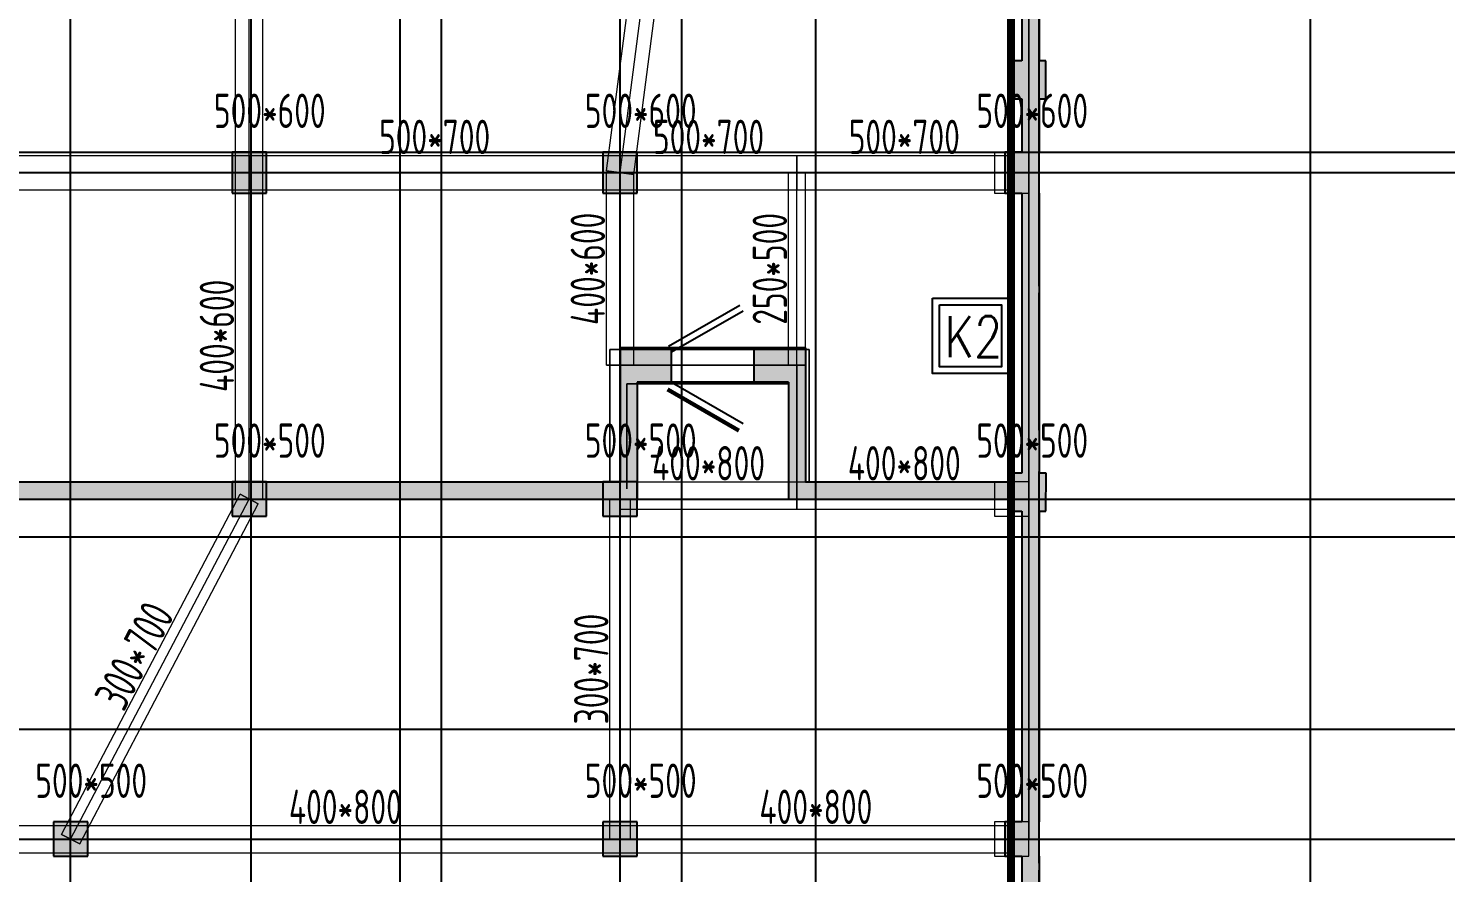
# Model space of a CAD drawing. Extents: x 369444 to 684549, y -549309 to 575337.
# Drawn here: x 585009 to 605643, y 417669 to 429957 of the extents above; entities that cross this region are included whole.
import ezdxf

# ---------------------------------------------------------------- set-up
doc = ezdxf.new("R2010")
doc.units = 0
doc.header["$LTSCALE"] = 1000
doc.header["$MEASUREMENT"] = 0
doc.linetypes.add('DASH', pattern=[0.35, 0.25, -0.1])
for name, color, linetype, lineweight, true_color in [('-1-0-1', 7, 'Continuous', 0, 0xc0c0c0), ('-1-1-2', 7, 'Continuous', 0, 0xc0c0c0), ('-2-0-1', 1, 'Continuous', 0, 0xff0000), ('-2-1-2', 9, 'Continuous', 0, 0x808080), ('1-6-1', 7, 'Continuous', 0, 0x55ff55), ('1-6-2', 7, 'Continuous', 0, 0x55ff55), ('11-6-1', 2, 'Continuous', 0, 0xffff00), ('11-6-2', 2, 'Continuous', 0, 0xffff00), ('11-6-5', 2, 'Continuous', 0, 0xffff00), ('12-6-1', 4, 'Continuous', 0, 0x00ffff), ('12-6-2', 4, 'Continuous', 0, 0x00ffff), ('12-6-5', 4, 'Continuous', 0, 0x00ffff)]:
    doc.layers.add(name, color=color, linetype=linetype, lineweight=lineweight, true_color=true_color)
for name, color, linetype in [('A-WALL-HATCH', 8, 'Continuous'), ('COLUMN', 9, 'Continuous'), ('DOTE', 1, 'Continuous'), ('HS-A-轮廓线-地下室', 3, 'DASH'), ('PUB_HATCH', 8, 'Continuous'), ('WALL', 9, 'Continuous'), ('WINDOW', 4, 'Continuous'), ('二期轮廓线', 8, 'DASH'), ('车库集水坑', 60, 'Continuous'), ('防火分区线', 7, 'Continuous')]:
    doc.layers.add(name, color=color, linetype=linetype)
doc.styles.add('_HZTXT', font='txt.shx', dxfattribs={"width": 0.8, "bigfont": 'HZTXT.shx'})
doc.styles.add('yjkcad', font='yjkeng.shx', dxfattribs={"width": 0.7, "height": 250, "bigfont": 'yjkchn.shx'})

# ---------------------------------------------------------------- blocks, each defined once
blk = doc.blocks.new('$DorLib2D$00000179')
at = {"color": 0}
for p, q in [((-0.54, 0.169), (0.326, 0.669)), ((-0.5, 0.1), (0.366, 0.6))]:
    blk.add_line(p, q, dxfattribs=at)
blk = doc.blocks.new('$DorLib2D$00000191')
at = {"layer": 'WINDOW', "color": 0}
blk.add_line((-0.5, 0.15), (0.366, 0.65), dxfattribs=at)
at = {"layer": 'WINDOW', "color": 0, "const_width": 0.05}
blk.add_lwpolyline([(-0.55, 0.237), (0.316, 0.737)], dxfattribs=at)

msp = doc.modelspace()

# ---------------------------------------------------------------- hatches: boundary and pattern name
at = {"layer": 'A-WALL-HATCH'}
for points in [[(599274.5, 428932), (599824.5, 428932), (599824.5, 429482), (599274.5, 429482)], [(587974.7, 427556.6), (588474.7, 427556.6), (588474.7, 428156.6), (587974.7, 428156.6)], [(593374.7, 427556.6), (593874.7, 427556.6), (593874.7, 428156.6), (593374.7, 428156.6)], [(599224.6, 427556.6), (599724.6, 427556.6), (599724.6, 428156.6), (599224.6, 428156.6)], [(599274.5, 422932), (599824.5, 422932), (599824.7, 423482), (599274.5, 423482)], [(587974.7, 422856.8), (588474.7, 422856.8), (588474.7, 423356.8), (587974.7, 423356.8)], [(593374.7, 422856.8), (593874.7, 422856.8), (593874.7, 423356.8), (593374.7, 423356.8)], [(585374.7, 417906.8), (585874.7, 417906.8), (585874.7, 418406.8), (585374.7, 418406.8)], [(593374.7, 417906.8), (593874.7, 417906.8), (593874.7, 418406.8), (593374.7, 418406.8)], [(599224.7, 417906.8), (599724.7, 417906.8), (599724.7, 418406.8), (599224.7, 418406.8)]]:
    msp.add_hatch(color=256, dxfattribs=at).paths.add_polyline_path(points)
at = {"layer": 'PUB_HATCH', "linetype": 'ByBlock'}
for points in [[(599474.4, 429482), (599724.4, 429482), (599724.4, 432757), (599474.4, 432757)], [(599474.4, 428156.6), (599724.4, 428156.6), (599724.4, 428932), (599474.4, 428932)], [(599474.4, 423482), (599724.4, 423482), (599724.4, 427556.6), (599474.4, 427556.6)], [(599474.4, 418406.8), (599724.4, 418406.8), (599724.4, 422932), (599474.4, 422932)], [(599474.4, 417482), (599724.4, 417482), (599724.4, 417906.8), (599474.4, 417906.8)]]:
    msp.add_hatch(color=256, dxfattribs=at).paths.add_polyline_path(points)
at = {"layer": 'PUB_HATCH'}
for points in [[(593874.6, 424807), (593624.6, 425307), (593624.6, 423357), (593874.6, 423107)], [(594374.6, 425307), (593624.6, 425307), (593874.6, 424807), (594374.6, 424807)], [(596074.6, 424807), (596324.6, 425307), (595574.6, 425307), (595574.6, 424807)], [(596324.6, 425307), (596074.6, 424807), (596074.6, 423107), (596324.6, 423357)], [(569374.7, 423357), (569624.7, 423107), (593874.6, 423107), (593624.6, 423357)], [(596324.6, 423357), (596074.6, 423107), (599274.6, 423107), (599274.6, 423357)]]:
    msp.add_hatch(color=256, dxfattribs=at).paths.add_polyline_path(points)

# ---------------------------------------------------------------- linework, layer by layer
at = {"layer": '-1-0-1', "color": 0}
for p in [(588224.3, 427857.1, -3600), (593624.3, 427857.1, -3600), (596199.3, 427857.1, -3600), (599324.3, 427857.1, -3600), (593624.3, 425057.2, -3600), (596199.3, 425057.2, -3600), (588224.3, 423107.1, -3600), (593624.3, 423107.1, -3600), (596199.3, 423107.1, -3600), (599324.3, 423107.1, -3600), (585624.3, 418157.1, -3600), (593624.3, 418157.1, -3600), (599324.3, 418157.1, -3600)]:
    msp.add_point(p, dxfattribs=at)
at = {"layer": '-1-1-2', "color": 0}
for p, q in [((588224.3, 427857.1, -3600), (588224.3, 427857.1)), ((593624.3, 427857.1, -3600), (593624.3, 427857.1)), ((596199.3, 427857.1, -3600), (596199.3, 427857.1)), ((599324.3, 427857.1, -3600), (599324.3, 427857.1)), ((593624.3, 425057.2, -3600), (593624.3, 425057.2)), ((596199.3, 425057.2, -3600), (596199.3, 425057.2)), ((588224.3, 423107.1, -3600), (588224.3, 423107.1)), ((593624.3, 423107.1, -3600), (593624.3, 423107.1)), ((596199.3, 423107.1, -3600), (596199.3, 423107.1)), ((599324.3, 423107.1, -3600), (599324.3, 423107.1)), ((585624.3, 418157.1, -3600), (585624.3, 418157.1)), ((593624.3, 418157.1, -3600), (593624.3, 418157.1)), ((599324.3, 418157.1, -3600), (599324.3, 418157.1))]:
    msp.add_line(p, q, dxfattribs=at)
at = {"layer": '-2-0-1', "color": 0}
for p, q in [((593624.3, 427857.1, -3600), (594524.3, 434757.1, -3600)), ((599324.3, 427857.1, -3600), (599324.3, 434757.1, -3600)), ((588224.3, 427857.1, -3600), (588224.3, 434507.1, -3600)), ((580174.3, 427857.1, -3600), (588224.3, 427857.1, -3600)), ((588224.3, 427857.1, -3600), (593624.3, 427857.1, -3600)), ((588224.3, 423107.1, -3600), (588224.3, 427857.1, -3600)), ((593624.3, 425057.2, -3600), (593624.3, 427857.1, -3600)), ((593624.3, 427857.1, -3600), (596199.3, 427857.1, -3600)), ((596199.3, 425057.2, -3600), (596199.3, 427857.1, -3600)), ((596199.3, 427857.1, -3600), (599324.3, 427857.1, -3600)), ((599324.3, 423107.1, -3600), (599324.3, 427857.1, -3600)), ((593624.3, 425057.2, -3600), (596199.3, 425057.2, -3600)), ((593624.3, 423107.1, -3600), (593624.3, 425057.2, -3600)), ((596199.3, 423107.1, -3600), (596199.3, 425057.2, -3600)), ((580174.3, 423107.1, -3600), (588224.3, 423107.1, -3600)), ((585624.3, 418157.1, -3600), (588224.3, 423107.1, -3600)), ((588224.3, 423107.1, -3600), (593624.3, 423107.1, -3600)), ((593624.3, 423107.1, -3600), (596199.3, 423107.1, -3600)), ((593624.3, 418157.1, -3600), (593624.3, 423107.1, -3600)), ((596199.3, 423107.1, -3600), (599324.3, 423107.1, -3600)), ((599324.3, 418157.1, -3600), (599324.3, 423107.1, -3600)), ((577824.3, 418157.1, -3600), (585624.3, 418157.1, -3600)), ((585624.3, 418157.1, -3600), (593624.3, 418157.1, -3600)), ((593624.3, 418157.1, -3600), (599324.3, 418157.1, -3600))]:
    msp.add_line(p, q, dxfattribs=at)
at = {"layer": '-2-1-2', "color": 0}
for p, q in [((593624.3, 427857.1), (594524.3, 434757.1)), ((599324.3, 427857.1), (599324.3, 434757.1)), ((588224.3, 427857.1), (588224.3, 434507.1)), ((580174.3, 427857.1), (588224.3, 427857.1)), ((588224.3, 427857.1), (593624.3, 427857.1)), ((588224.3, 423107.1), (588224.3, 427857.1)), ((593624.3, 425057.2), (593624.3, 427857.1)), ((593624.3, 427857.1), (596199.3, 427857.1)), ((596199.3, 425057.2), (596199.3, 427857.1)), ((596199.3, 427857.1), (599324.3, 427857.1)), ((599324.3, 423107.1), (599324.3, 427857.1)), ((593624.3, 425057.2), (596199.3, 425057.2)), ((593624.3, 423107.1), (593624.3, 425057.2)), ((596199.3, 423107.1), (596199.3, 425057.2)), ((580174.3, 423107.1), (588224.3, 423107.1)), ((585624.3, 418157.1), (588224.3, 423107.1)), ((588224.3, 423107.1), (593624.3, 423107.1)), ((593624.3, 423107.1), (596199.3, 423107.1)), ((593624.3, 418157.1), (593624.3, 423107.1)), ((596199.3, 423107.1), (599324.3, 423107.1)), ((599324.3, 418157.1), (599324.3, 423107.1)), ((577824.3, 418157.1), (585624.3, 418157.1)), ((585624.3, 418157.1), (593624.3, 418157.1)), ((593624.3, 418157.1), (599324.3, 418157.1))]:
    msp.add_line(p, q, dxfattribs=at)
at = {"layer": '1-6-1', "color": 0}
for p, q in [((599274.3, 434757.1, -3600), (599274.3, 427857.1, -3600)), ((599274.3, 427857.1), (599274.3, 434757.1)), ((599574.3, 434757.1), (599574.3, 427857.1)), ((599574.3, 427857.1, -3600), (599574.3, 434757.1, -3600)), ((599274.3, 427857.1, -8700), (599274.3, 423357.1, -8700)), ((599274.3, 427857.1, -5100), (599274.3, 427857.1, -8700)), ((599274.3, 423357.1, -5100), (599274.3, 427857.1, -5100)), ((599274.3, 427857.1, -3600), (599274.3, 427857.1)), ((599574.3, 427857.1, -5100), (599574.3, 423107.1, -5100)), ((599574.3, 427857.1, -8700), (599574.3, 427857.1, -5100)), ((599574.3, 423107.1, -8700), (599574.3, 427857.1, -8700)), ((599574.3, 427857.1), (599574.3, 427857.1, -3600)), ((593474.3, 425282.2, -3600), (593474.3, 423357.1, -3600)), ((593474.3, 425282.2), (593474.3, 425282.2, -3600)), ((593474.3, 423357.1), (593474.3, 425282.2)), ((593474.3, 425282.2, -3600), (593474.3, 425282.2)), ((596374.3, 425282.2, -3600), (593474.3, 425282.2, -3600)), ((593474.3, 425282.2), (596374.3, 425282.2)), ((596374.3, 425282.2, -5100), (596374.3, 423357.1, -5100)), ((596374.3, 425282.2, -8700), (596374.3, 425282.2, -5100)), ((596374.3, 423357.1, -8700), (596374.3, 425282.2, -8700)), ((596374.3, 425282.2), (596374.3, 425282.2, -3600)), ((593724.3, 424782.2), (593724.3, 423257.1)), ((593724.3, 424782.2, -3600), (593724.3, 424782.2)), ((593724.3, 423257.1, -3600), (593724.3, 424782.2, -3600)), ((593724.3, 424782.2), (593724.3, 424782.2, -3600)), ((596074.3, 424782.2), (593724.3, 424782.2)), ((593724.3, 424782.2, -3600), (596074.3, 424782.2, -3600)), ((596074.3, 424782.2, -8700), (596074.3, 423257.1, -8700)), ((596074.3, 424782.2, -5100), (596074.3, 424782.2, -8700)), ((596074.3, 423257.1, -5100), (596074.3, 424782.2, -5100)), ((596074.3, 424782.2, -3600), (596074.3, 424782.2)), ((588224.3, 423357.1, -8700), (580424.3, 423357.1, -8700)), ((580424.3, 423357.1, -5100), (588224.3, 423357.1, -5100)), ((588224.3, 423357.1, -5100), (588224.3, 423357.1, -8700)), ((588224.3, 423357.1, -3600), (588224.3, 423357.1)), ((593474.3, 423357.1, -3600), (588224.3, 423357.1, -3600)), ((588224.3, 423357.1), (593474.3, 423357.1)), ((593474.3, 423357.1, -3600), (593474.3, 423357.1)), ((593474.3, 423357.1), (593474.3, 423357.1, -3600)), ((593724.3, 423257.1), (593724.3, 423257.1, -3600)), ((596074.3, 423257.1, -8700), (596074.3, 423257.1, -5100)), ((596374.3, 423357.1, -5100), (596374.3, 423357.1, -8700)), ((596374.3, 423357.1, -8700), (596374.3, 423357.1, -5100)), ((599274.3, 423357.1, -8700), (596374.3, 423357.1, -8700)), ((596374.3, 423357.1, -5100), (599274.3, 423357.1, -5100)), ((599274.3, 423357.1, -5100), (599274.3, 423357.1, -8700)), ((599274.3, 423357.1, -8700), (599274.3, 423357.1, -5100)), ((588224.3, 423107.1, -5100), (580174.3, 423107.1, -5100)), ((580174.3, 423107.1, -8700), (588224.3, 423107.1, -8700)), ((588224.3, 423107.1, -8700), (588224.3, 423107.1, -5100)), ((588224.3, 423107.1), (588224.3, 423107.1, -3600)), ((593624.3, 423107.1), (588224.3, 423107.1)), ((588224.3, 423107.1, -3600), (593624.3, 423107.1, -3600)), ((593624.3, 423107.1, -3600), (593624.3, 423107.1)), ((596199.3, 423107.1, -5100), (596199.3, 423107.1, -8700)), ((599274.3, 423107.1, -5100), (596199.3, 423107.1, -5100)), ((596199.3, 423107.1, -8700), (599274.3, 423107.1, -8700)), ((599274.3, 423107.1, -8700), (599274.3, 423107.1, -5100)), ((599274.3, 423107.1, -8700), (599274.3, 418157.1, -8700)), ((599274.3, 423107.1, -5100), (599274.3, 423107.1, -8700)), ((599274.3, 418157.1, -5100), (599274.3, 423107.1, -5100)), ((599574.3, 423107.1, -5100), (599574.3, 423107.1, -8700)), ((599574.3, 423107.1, -5100), (599574.3, 418157.1, -5100)), ((599574.3, 423107.1, -8700), (599574.3, 423107.1, -5100)), ((599574.3, 418157.1, -8700), (599574.3, 423107.1, -8700)), ((599274.3, 418157.1, -8700), (599274.3, 418157.1, -5100)), ((599274.3, 418157.1, -8700), (599574.3, 418157.1, -8700)), ((599274.3, 418157.1, -5100), (599274.3, 418157.1, -8700)), ((599574.3, 418157.1, -5100), (599274.3, 418157.1, -5100)), ((599574.3, 418157.1, -5100), (599574.3, 418157.1, -8700)), ((599574.3, 418157.1, -8700), (599574.3, 418157.1, -5100))]:
    msp.add_line(p, q, dxfattribs=at)
at = {"layer": '1-6-2', "color": 0}
for p, q in [((599324.3, 434757.1), (599324.3, 427857.1)), ((599324.3, 427857.1, -3600), (599324.3, 434757.1, -3600)), ((599324.3, 427857.1, -5100), (599324.3, 423107.1, -5100)), ((599324.3, 427857.1, -8700), (599324.3, 427857.1, -5100)), ((599324.3, 423107.1, -8700), (599324.3, 427857.1, -8700)), ((599324.3, 427857.1), (599324.3, 427857.1, -3600)), ((593624.3, 425057.2), (593624.3, 423107.1)), ((593624.3, 425057.2, -3600), (593624.3, 425057.2)), ((593624.3, 423107.1, -3600), (593624.3, 425057.2, -3600)), ((593624.3, 425057.2), (593624.3, 425057.2, -3600)), ((596199.3, 425057.2), (593624.3, 425057.2)), ((593624.3, 425057.2, -3600), (596199.3, 425057.2, -3600)), ((596199.3, 425057.2, -5100), (596199.3, 423107.1, -5100)), ((596199.3, 425057.2, -8700), (596199.3, 425057.2, -5100)), ((596199.3, 423107.1, -8700), (596199.3, 425057.2, -8700)), ((596199.3, 425057.2, -3600), (596199.3, 425057.2)), ((588224.3, 423107.1, -5100), (580174.3, 423107.1, -5100)), ((580174.3, 423107.1, -8700), (588224.3, 423107.1, -8700)), ((588224.3, 423107.1, -8700), (588224.3, 423107.1, -5100)), ((588224.3, 423107.1), (588224.3, 423107.1, -3600)), ((593624.3, 423107.1), (588224.3, 423107.1)), ((588224.3, 423107.1, -3600), (593624.3, 423107.1, -3600)), ((593624.3, 423107.1), (593624.3, 423107.1, -3600)), ((593624.3, 423107.1, -3600), (593624.3, 423107.1)), ((596199.3, 423107.1, -5100), (596199.3, 423107.1, -8700)), ((596199.3, 423107.1, -5100), (596199.3, 423107.1, -8700)), ((599324.3, 423107.1, -5100), (596199.3, 423107.1, -5100)), ((596199.3, 423107.1, -8700), (599324.3, 423107.1, -8700)), ((599324.3, 423107.1, -8700), (599324.3, 423107.1, -5100)), ((599324.3, 423107.1, -5100), (599324.3, 423107.1, -8700)), ((599324.3, 423107.1, -5100), (599324.3, 418157.1, -5100)), ((599324.3, 423107.1, -8700), (599324.3, 423107.1, -5100)), ((599324.3, 418157.1, -8700), (599324.3, 423107.1, -8700)), ((599324.3, 418157.1, -5100), (599324.3, 418157.1, -8700))]:
    msp.add_line(p, q, dxfattribs=at)
at = {"layer": '11-6-1', "color": 0}
for p, q in [((587974.3, 428157.1), (587974.3, 427557.1)), ((588474.3, 428157.1), (587974.3, 428157.1)), ((587974.3, 428157.1, -3600), (587974.3, 427557.1, -3600)), ((588474.3, 428157.1, -3600), (587974.3, 428157.1, -3600)), ((587974.3, 428157.1, -3600), (587974.3, 428157.1)), ((588474.3, 427557.1), (588474.3, 428157.1)), ((588474.3, 427557.1, -3600), (588474.3, 428157.1, -3600)), ((588474.3, 428157.1, -3600), (588474.3, 428157.1)), ((593374.3, 428157.1), (593374.3, 427557.1)), ((593874.3, 428157.1), (593374.3, 428157.1)), ((593374.3, 428157.1, -3600), (593374.3, 427557.1, -3600)), ((593874.3, 428157.1, -3600), (593374.3, 428157.1, -3600)), ((593374.3, 428157.1, -3600), (593374.3, 428157.1)), ((593874.3, 427557.1), (593874.3, 428157.1)), ((593874.3, 427557.1, -3600), (593874.3, 428157.1, -3600)), ((593874.3, 428157.1, -3600), (593874.3, 428157.1)), ((599074.3, 428157.1), (599074.3, 427557.1)), ((599574.3, 428157.1), (599074.3, 428157.1)), ((599074.3, 428157.1, -3600), (599074.3, 427557.1, -3600)), ((599574.3, 428157.1, -3600), (599074.3, 428157.1, -3600)), ((599074.3, 428157.1, -3600), (599074.3, 428157.1)), ((599574.3, 427557.1), (599574.3, 428157.1)), ((599574.3, 427557.1, -3600), (599574.3, 428157.1, -3600)), ((599574.3, 428157.1, -3600), (599574.3, 428157.1)), ((587974.3, 427557.1), (588474.3, 427557.1)), ((587974.3, 427557.1, -3600), (588474.3, 427557.1, -3600)), ((587974.3, 427557.1, -3600), (587974.3, 427557.1)), ((588474.3, 427557.1, -3600), (588474.3, 427557.1)), ((593374.3, 427557.1), (593874.3, 427557.1)), ((593374.3, 427557.1, -3600), (593874.3, 427557.1, -3600)), ((593374.3, 427557.1, -3600), (593374.3, 427557.1)), ((593874.3, 427557.1, -3600), (593874.3, 427557.1)), ((599074.3, 427557.1), (599574.3, 427557.1)), ((599074.3, 427557.1, -3600), (599574.3, 427557.1, -3600)), ((599074.3, 427557.1, -3600), (599074.3, 427557.1)), ((599574.3, 427557.1, -3600), (599574.3, 427557.1)), ((587974.3, 423357.1, -5100), (587974.3, 422857.1, -5100)), ((588474.3, 423357.1, -5100), (587974.3, 423357.1, -5100)), ((587974.3, 423357.1, -8700), (587974.3, 422857.1, -8700)), ((588474.3, 423357.1, -8700), (587974.3, 423357.1, -8700)), ((587974.3, 423357.1, -8700), (587974.3, 423357.1, -5100)), ((588474.3, 422857.1, -5100), (588474.3, 423357.1, -5100)), ((588474.3, 422857.1, -8700), (588474.3, 423357.1, -8700)), ((588474.3, 423357.1, -8700), (588474.3, 423357.1, -5100)), ((593374.3, 423357.1), (593374.3, 422857.1)), ((593874.3, 423357.1), (593374.3, 423357.1)), ((593374.3, 423357.1, -3600), (593374.3, 422857.1, -3600)), ((593874.3, 423357.1, -3600), (593374.3, 423357.1, -3600)), ((593374.3, 423357.1, -3600), (593374.3, 423357.1)), ((593874.3, 422857.1), (593874.3, 423357.1)), ((593874.3, 422857.1, -3600), (593874.3, 423357.1, -3600)), ((593874.3, 423357.1, -3600), (593874.3, 423357.1)), ((599074.3, 423357.1, -5100), (599074.3, 422857.1, -5100)), ((599574.3, 423357.1, -5100), (599074.3, 423357.1, -5100)), ((599074.3, 423357.1, -8700), (599074.3, 422857.1, -8700)), ((599574.3, 423357.1, -8700), (599074.3, 423357.1, -8700)), ((599074.3, 423357.1, -8700), (599074.3, 423357.1, -5100)), ((599574.3, 422857.1, -5100), (599574.3, 423357.1, -5100)), ((599574.3, 422857.1, -8700), (599574.3, 423357.1, -8700)), ((599574.3, 423357.1, -8700), (599574.3, 423357.1, -5100)), ((587974.3, 422857.1, -5100), (588474.3, 422857.1, -5100)), ((587974.3, 422857.1, -8700), (588474.3, 422857.1, -8700)), ((587974.3, 422857.1, -8700), (587974.3, 422857.1, -5100)), ((588474.3, 422857.1, -8700), (588474.3, 422857.1, -5100)), ((593374.3, 422857.1), (593874.3, 422857.1)), ((593374.3, 422857.1, -3600), (593874.3, 422857.1, -3600)), ((593374.3, 422857.1, -3600), (593374.3, 422857.1)), ((593874.3, 422857.1, -3600), (593874.3, 422857.1)), ((599074.3, 422857.1, -5100), (599574.3, 422857.1, -5100)), ((599074.3, 422857.1, -8700), (599574.3, 422857.1, -8700)), ((599074.3, 422857.1, -8700), (599074.3, 422857.1, -5100)), ((599574.3, 422857.1, -8700), (599574.3, 422857.1, -5100)), ((585374.3, 418407.1, -5100), (585374.3, 417907.1, -5100)), ((585874.3, 418407.1, -5100), (585374.3, 418407.1, -5100)), ((585374.3, 418407.1, -8700), (585374.3, 417907.1, -8700)), ((585874.3, 418407.1, -8700), (585374.3, 418407.1, -8700)), ((585374.3, 418407.1, -8700), (585374.3, 418407.1, -5100)), ((585874.3, 417907.1, -5100), (585874.3, 418407.1, -5100)), ((585874.3, 417907.1, -8700), (585874.3, 418407.1, -8700)), ((585874.3, 418407.1, -8700), (585874.3, 418407.1, -5100)), ((593374.3, 418407.1, -5100), (593374.3, 417907.1, -5100)), ((593874.3, 418407.1, -5100), (593374.3, 418407.1, -5100)), ((593374.3, 418407.1, -8700), (593374.3, 417907.1, -8700)), ((593874.3, 418407.1, -8700), (593374.3, 418407.1, -8700)), ((593374.3, 418407.1, -8700), (593374.3, 418407.1, -5100)), ((593874.3, 417907.1, -5100), (593874.3, 418407.1, -5100)), ((593874.3, 417907.1, -8700), (593874.3, 418407.1, -8700)), ((593874.3, 418407.1, -8700), (593874.3, 418407.1, -5100)), ((599074.3, 418407.1, -5100), (599074.3, 417907.1, -5100)), ((599574.3, 418407.1, -5100), (599074.3, 418407.1, -5100)), ((599074.3, 418407.1, -8700), (599074.3, 417907.1, -8700)), ((599574.3, 418407.1, -8700), (599074.3, 418407.1, -8700)), ((599074.3, 418407.1, -8700), (599074.3, 418407.1, -5100)), ((599574.3, 417907.1, -5100), (599574.3, 418407.1, -5100)), ((599574.3, 417907.1, -8700), (599574.3, 418407.1, -8700)), ((599574.3, 418407.1, -8700), (599574.3, 418407.1, -5100)), ((585374.3, 417907.1, -5100), (585874.3, 417907.1, -5100)), ((585374.3, 417907.1, -8700), (585874.3, 417907.1, -8700)), ((585374.3, 417907.1, -8700), (585374.3, 417907.1, -5100)), ((585874.3, 417907.1, -8700), (585874.3, 417907.1, -5100)), ((593374.3, 417907.1, -5100), (593874.3, 417907.1, -5100)), ((593374.3, 417907.1, -8700), (593874.3, 417907.1, -8700)), ((593374.3, 417907.1, -8700), (593374.3, 417907.1, -5100)), ((593874.3, 417907.1, -8700), (593874.3, 417907.1, -5100)), ((599074.3, 417907.1, -5100), (599574.3, 417907.1, -5100)), ((599074.3, 417907.1, -8700), (599574.3, 417907.1, -8700)), ((599074.3, 417907.1, -8700), (599074.3, 417907.1, -5100)), ((599574.3, 417907.1, -8700), (599574.3, 417907.1, -5100))]:
    msp.add_line(p, q, dxfattribs=at)
at = {"layer": '11-6-2', "color": 0}
for p, q in [((588224.3, 427857.1, -3600), (588224.3, 427857.1)), ((593624.3, 427857.1, -3600), (593624.3, 427857.1)), ((599324.3, 427857.1, -3600), (599324.3, 427857.1)), ((588224.3, 423107.1, -8700), (588224.3, 423107.1, -5100)), ((593624.3, 423107.1, -3600), (593624.3, 423107.1)), ((599324.3, 423107.1, -8700), (599324.3, 423107.1, -5100)), ((585624.3, 418157.1, -8700), (585624.3, 418157.1, -5100)), ((593624.3, 418157.1, -8700), (593624.3, 418157.1, -5100)), ((599324.3, 418157.1, -8700), (599324.3, 418157.1, -5100))]:
    msp.add_line(p, q, dxfattribs=at)
at = {"layer": '12-6-1', "color": 0}
for p, q in [((593426, 427882.9), (594326, 434782.9)), ((593426, 427882.9, -800), (594326, 434782.9, -800)), ((593822.6, 427831.2), (594722.6, 434731.2)), ((593822.6, 427831.2, -800), (594722.6, 434731.2, -800)), ((588024.3, 427857.1, -5100), (588024.3, 434507.1, -5100)), ((588024.3, 427857.1, -5900), (588024.3, 434507.1, -5900)), ((588424.3, 427857.1, -5100), (588424.3, 434507.1, -5100)), ((588424.3, 427857.1, -5900), (588424.3, 434507.1, -5900)), ((580174.3, 428107.1), (588224.3, 428107.1)), ((580174.3, 428107.1, -800), (588224.3, 428107.1, -800)), ((588224.3, 428107.1), (588224.3, 427607.1)), ((588224.3, 428107.1, -800), (588224.3, 428107.1)), ((588224.3, 427607.1, -800), (588224.3, 428107.1, -800)), ((588224.3, 428107.1), (588224.3, 427607.1)), ((588224.3, 428107.1, -700), (588224.3, 428107.1)), ((588224.3, 427607.1, -700), (588224.3, 428107.1, -700)), ((588224.3, 428107.1), (593624.3, 428107.1)), ((588224.3, 428107.1, -700), (593624.3, 428107.1, -700)), ((593624.3, 428107.1), (593624.3, 427607.1)), ((593624.3, 428107.1, -700), (593624.3, 428107.1)), ((593624.3, 427607.1, -700), (593624.3, 428107.1, -700)), ((593624.3, 428107.1), (593624.3, 427607.1)), ((593624.3, 428107.1, -700), (593624.3, 428107.1)), ((593624.3, 427607.1, -700), (593624.3, 428107.1, -700)), ((593624.3, 428107.1), (596199.3, 428107.1)), ((593624.3, 428107.1, -700), (596199.3, 428107.1, -700)), ((596199.3, 428107.1), (596199.3, 427607.1)), ((596199.3, 428107.1, -700), (596199.3, 428107.1)), ((596199.3, 427607.1, -700), (596199.3, 428107.1, -700)), ((596199.3, 428107.1), (599324.3, 428107.1)), ((596199.3, 428107.1, -700), (599324.3, 428107.1, -700)), ((596199.3, 428107.1), (596199.3, 427607.1)), ((596199.3, 428107.1, -700), (596199.3, 428107.1)), ((596199.3, 427607.1, -700), (596199.3, 428107.1, -700)), ((599324.3, 428107.1), (599324.3, 427607.1)), ((599324.3, 428107.1, -700), (599324.3, 428107.1)), ((599324.3, 427607.1, -700), (599324.3, 428107.1, -700)), ((588024.3, 427857.1, -5100), (588424.3, 427857.1, -5100)), ((588024.3, 427857.1, -5900), (588024.3, 427857.1, -5100)), ((588424.3, 427857.1, -5900), (588024.3, 427857.1, -5900)), ((588024.3, 427857.1, -5100), (588424.3, 427857.1, -5100)), ((588024.3, 427857.1, -5700), (588024.3, 427857.1, -5100)), ((588424.3, 427857.1, -5700), (588024.3, 427857.1, -5700)), ((588024.3, 423107.1, -5100), (588024.3, 427857.1, -5100)), ((588024.3, 423107.1, -5700), (588024.3, 427857.1, -5700)), ((588424.3, 427857.1, -5100), (588424.3, 427857.1, -5900)), ((588424.3, 427857.1, -5100), (588424.3, 427857.1, -5700)), ((588424.3, 423107.1, -5100), (588424.3, 427857.1, -5100)), ((588424.3, 423107.1, -5700), (588424.3, 427857.1, -5700)), ((593424.3, 427857.1), (593824.3, 427857.1)), ((593424.3, 427857.1, -600), (593424.3, 427857.1)), ((593824.3, 427857.1, -600), (593424.3, 427857.1, -600)), ((593424.3, 425057.2), (593424.3, 427857.1)), ((593424.3, 425057.2, -600), (593424.3, 427857.1, -600)), ((593426, 427882.9), (593822.6, 427831.2)), ((593426, 427882.9, -800), (593426, 427882.9)), ((593822.6, 427831.2, -800), (593426, 427882.9, -800)), ((593822.6, 427831.2), (593822.6, 427831.2, -800)), ((593824.3, 427857.1), (593824.3, 427857.1, -600)), ((593824.3, 425057.2), (593824.3, 427857.1)), ((593824.3, 425057.2, -600), (593824.3, 427857.1, -600)), ((596074.3, 427857.1), (596324.3, 427857.1)), ((596074.3, 427857.1, -500), (596074.3, 427857.1)), ((596324.3, 427857.1, -500), (596074.3, 427857.1, -500)), ((596074.3, 425057.2), (596074.3, 427857.1)), ((596074.3, 425057.2, -500), (596074.3, 427857.1, -500)), ((596324.3, 427857.1), (596324.3, 427857.1, -500)), ((596324.3, 425057.2), (596324.3, 427857.1)), ((596324.3, 425057.2, -500), (596324.3, 427857.1, -500)), ((580174.3, 427607.1), (588224.3, 427607.1)), ((580174.3, 427607.1, -800), (588224.3, 427607.1, -800)), ((588224.3, 427607.1), (588224.3, 427607.1, -800)), ((588224.3, 427607.1), (588224.3, 427607.1, -700)), ((588224.3, 427607.1), (593624.3, 427607.1)), ((588224.3, 427607.1, -700), (593624.3, 427607.1, -700)), ((593624.3, 427607.1), (593624.3, 427607.1, -700)), ((593624.3, 427607.1), (593624.3, 427607.1, -700)), ((593624.3, 427607.1), (596199.3, 427607.1)), ((593624.3, 427607.1, -700), (596199.3, 427607.1, -700)), ((596199.3, 427607.1), (596199.3, 427607.1, -700)), ((596199.3, 427607.1), (599324.3, 427607.1)), ((596199.3, 427607.1, -700), (599324.3, 427607.1, -700)), ((596199.3, 427607.1), (596199.3, 427607.1, -700)), ((599324.3, 427607.1), (599324.3, 427607.1, -700)), ((593424.3, 425057.2), (593824.3, 425057.2)), ((593424.3, 425057.2, -600), (593424.3, 425057.2)), ((593824.3, 425057.2, -600), (593424.3, 425057.2, -600)), ((593824.3, 425057.2), (593824.3, 425057.2, -600)), ((596074.3, 425057.2), (596324.3, 425057.2)), ((596074.3, 425057.2, -500), (596074.3, 425057.2)), ((596324.3, 425057.2, -500), (596074.3, 425057.2, -500)), ((596324.3, 425057.2), (596324.3, 425057.2, -500)), ((593624.3, 423357.1, -5100), (593624.3, 422957.1, -5100)), ((593624.3, 423357.1, -5900), (593624.3, 423357.1, -5100)), ((593624.3, 422957.1, -5900), (593624.3, 423357.1, -5900)), ((593624.3, 423357.1, -5100), (596199.3, 423357.1, -5100)), ((593624.3, 423357.1, -5900), (596199.3, 423357.1, -5900)), ((596199.3, 423357.1, -5100), (596199.3, 422957.1, -5100)), ((596199.3, 423357.1, -5900), (596199.3, 423357.1, -5100)), ((596199.3, 422957.1, -5900), (596199.3, 423357.1, -5900)), ((596199.3, 423357.1, -5100), (599324.3, 423357.1, -5100)), ((596199.3, 423357.1, -5900), (599324.3, 423357.1, -5900)), ((596199.3, 423357.1, -5100), (596199.3, 422957.1, -5100)), ((596199.3, 423357.1, -5900), (596199.3, 423357.1, -5100)), ((596199.3, 422957.1, -5900), (596199.3, 423357.1, -5900)), ((599324.3, 423357.1, -5100), (599324.3, 422957.1, -5100)), ((599324.3, 423357.1, -5900), (599324.3, 423357.1, -5100)), ((599324.3, 422957.1, -5900), (599324.3, 423357.1, -5900)), ((585491.5, 418226.8), (588091.5, 423176.8)), ((585491.5, 418226.8, -700), (588091.5, 423176.8, -700)), ((585757.1, 418087.3), (588357.1, 423037.3)), ((585757.1, 418087.3, -700), (588357.1, 423037.3, -700)), ((588024.3, 423107.1, -5100), (588424.3, 423107.1, -5100)), ((588024.3, 423107.1, -5700), (588024.3, 423107.1, -5100)), ((588424.3, 423107.1, -5700), (588024.3, 423107.1, -5700)), ((588091.5, 423176.8), (588357.1, 423037.3)), ((588091.5, 423176.8, -700), (588091.5, 423176.8)), ((588357.1, 423037.3, -700), (588091.5, 423176.8, -700)), ((588357.1, 423037.3), (588357.1, 423037.3, -700)), ((588424.3, 423107.1, -5100), (588424.3, 423107.1, -5700)), ((593474.3, 423107.1), (593774.3, 423107.1)), ((593474.3, 423107.1, -700), (593474.3, 423107.1)), ((593774.3, 423107.1, -700), (593474.3, 423107.1, -700)), ((593474.3, 418157.1), (593474.3, 423107.1)), ((593474.3, 418157.1, -700), (593474.3, 423107.1, -700)), ((593774.3, 423107.1), (593774.3, 423107.1, -700)), ((593774.3, 418157.1), (593774.3, 423107.1)), ((593774.3, 418157.1, -700), (593774.3, 423107.1, -700)), ((593624.3, 422957.1, -5100), (593624.3, 422957.1, -5900)), ((593624.3, 422957.1, -5100), (596199.3, 422957.1, -5100)), ((593624.3, 422957.1, -5900), (596199.3, 422957.1, -5900)), ((596199.3, 422957.1, -5100), (596199.3, 422957.1, -5900)), ((596199.3, 422957.1, -5100), (599324.3, 422957.1, -5100)), ((596199.3, 422957.1, -5900), (599324.3, 422957.1, -5900)), ((596199.3, 422957.1, -5100), (596199.3, 422957.1, -5900)), ((599324.3, 422957.1, -5100), (599324.3, 422957.1, -5900)), ((577824.3, 418357.1), (585624.3, 418357.1)), ((577824.3, 418357.1, -800), (585624.3, 418357.1, -800)), ((585624.3, 418357.1), (585624.3, 417957.1)), ((585624.3, 418357.1, -800), (585624.3, 418357.1)), ((585624.3, 417957.1, -800), (585624.3, 418357.1, -800)), ((585624.3, 418357.1), (585624.3, 417957.1)), ((585624.3, 418357.1, -800), (585624.3, 418357.1)), ((585624.3, 417957.1, -800), (585624.3, 418357.1, -800)), ((585624.3, 418357.1), (593624.3, 418357.1)), ((585624.3, 418357.1, -800), (593624.3, 418357.1, -800)), ((593624.3, 418357.1), (593624.3, 417957.1)), ((593624.3, 418357.1, -800), (593624.3, 418357.1)), ((593624.3, 417957.1, -800), (593624.3, 418357.1, -800)), ((593624.3, 418357.1), (593624.3, 417957.1)), ((593624.3, 418357.1, -800), (593624.3, 418357.1)), ((593624.3, 417957.1, -800), (593624.3, 418357.1, -800)), ((593624.3, 418357.1), (599324.3, 418357.1)), ((593624.3, 418357.1, -800), (599324.3, 418357.1, -800)), ((599324.3, 418357.1), (599324.3, 417957.1)), ((599324.3, 418357.1, -800), (599324.3, 418357.1)), ((599324.3, 417957.1, -800), (599324.3, 418357.1, -800)), ((585491.5, 418226.8), (585757.1, 418087.3)), ((585491.5, 418226.8, -700), (585491.5, 418226.8)), ((585757.1, 418087.3, -700), (585491.5, 418226.8, -700)), ((585757.1, 418087.3), (585757.1, 418087.3, -700)), ((593474.3, 418157.1), (593774.3, 418157.1)), ((593474.3, 418157.1, -700), (593474.3, 418157.1)), ((593774.3, 418157.1, -700), (593474.3, 418157.1, -700)), ((593774.3, 418157.1), (593774.3, 418157.1, -700)), ((577824.3, 417957.1), (585624.3, 417957.1)), ((577824.3, 417957.1, -800), (585624.3, 417957.1, -800)), ((585624.3, 417957.1), (585624.3, 417957.1, -800)), ((585624.3, 417957.1), (585624.3, 417957.1, -800)), ((585624.3, 417957.1), (593624.3, 417957.1)), ((585624.3, 417957.1, -800), (593624.3, 417957.1, -800)), ((593624.3, 417957.1), (593624.3, 417957.1, -800)), ((593624.3, 417957.1), (593624.3, 417957.1, -800)), ((593624.3, 417957.1), (599324.3, 417957.1)), ((593624.3, 417957.1, -800), (599324.3, 417957.1, -800)), ((599324.3, 417957.1), (599324.3, 417957.1, -800))]:
    msp.add_line(p, q, dxfattribs=at)
at = {"layer": '12-6-2', "color": 0}
for p, q in [((593624.3, 427857.1), (594524.3, 434757.1)), ((588224.3, 427857.1, -5100), (588224.3, 434507.1, -5100)), ((580174.3, 427857.1), (588224.3, 427857.1)), ((588224.3, 423107.1, -5100), (588224.3, 427857.1, -5100)), ((588224.3, 427857.1), (593624.3, 427857.1)), ((593624.3, 425057.2), (593624.3, 427857.1)), ((593624.3, 427857.1), (596199.3, 427857.1)), ((596199.3, 425057.2), (596199.3, 427857.1)), ((596199.3, 427857.1), (599324.3, 427857.1)), ((585624.3, 418157.1), (588224.3, 423107.1)), ((593624.3, 418157.1), (593624.3, 423107.1)), ((593624.3, 423107.1, -5100), (596199.3, 423107.1, -5100)), ((596199.3, 423107.1, -5100), (599324.3, 423107.1, -5100)), ((577824.3, 418157.1), (585624.3, 418157.1)), ((585624.3, 418157.1), (593624.3, 418157.1)), ((593624.3, 418157.1), (599324.3, 418157.1))]:
    msp.add_line(p, q, dxfattribs=at)
at = {"layer": 'COLUMN', "color": 8}
for p, q in [((599474.4, 429482), (599274.5, 429482)), ((599274.5, 429482), (599274.5, 428932)), ((599824.5, 429482), (599724.4, 429482)), ((599824.5, 428932), (599824.5, 429482)), ((599274.5, 428932), (599474.4, 428932)), ((599724.4, 428932), (599824.5, 428932)), ((588474.7, 428156.6), (587974.7, 428156.6)), ((587974.7, 428156.6), (587974.7, 427556.6)), ((588474.7, 427556.6), (588474.7, 428156.6)), ((593874.7, 428156.6), (593374.7, 428156.6)), ((593374.7, 428156.6), (593374.7, 427556.6)), ((593874.7, 427556.6), (593874.7, 428156.6)), ((599474.4, 428156.6), (599224.6, 428156.6)), ((599224.6, 428156.6), (599224.6, 427556.6)), ((599724.6, 428156.6), (599724.4, 428156.6)), ((599724.6, 427556.6), (599724.6, 428156.6)), ((587974.7, 427556.6), (588474.7, 427556.6)), ((593374.7, 427556.6), (593874.7, 427556.6)), ((599224.6, 427556.6), (599474.4, 427556.6)), ((599724.4, 427556.6), (599724.6, 427556.6)), ((599474.4, 423482), (599274.5, 423482)), ((599274.5, 423482), (599274.5, 422932)), ((599824.7, 423482), (599724.4, 423482)), ((599824.5, 422932), (599824.7, 423482)), ((588474.7, 423356.8), (587974.7, 423356.8)), ((587974.7, 423356.8), (587974.7, 422856.8)), ((588474.7, 422856.8), (588474.7, 423356.8)), ((593874.7, 423356.8), (593374.7, 423356.8)), ((593374.7, 423356.8), (593374.7, 422856.8)), ((593874.7, 422856.8), (593874.7, 423356.8)), ((587974.7, 422856.8), (588474.7, 422856.8)), ((593374.7, 422856.8), (593874.7, 422856.8)), ((599274.5, 422932), (599474.4, 422932)), ((599724.4, 422932), (599824.5, 422932)), ((585874.7, 418406.8), (585374.7, 418406.8)), ((585374.7, 418406.8), (585374.7, 417906.8)), ((585874.7, 417906.8), (585874.7, 418406.8)), ((593874.7, 418406.8), (593374.7, 418406.8)), ((593374.7, 418406.8), (593374.7, 417906.8)), ((593874.7, 417906.8), (593874.7, 418406.8)), ((599474.4, 418406.8), (599224.7, 418406.8)), ((599224.7, 418406.8), (599224.7, 417906.8)), ((599724.7, 418406.8), (599724.4, 418406.8)), ((599724.7, 417906.8), (599724.7, 418406.8)), ((585374.7, 417906.8), (585874.7, 417906.8)), ((593374.7, 417906.8), (593874.7, 417906.8)), ((599224.7, 417906.8), (599474.4, 417906.8)), ((599724.4, 417906.8), (599724.7, 417906.8))]:
    msp.add_line(p, q, dxfattribs=at)
at = {"layer": 'DOTE', "color": 8}
for p, q in [((585624.5, 261807), (585624.5, 476704.8)), ((588254.5, 261807), (588254.5, 476704.8)), ((590424.5, 59364.2), (590424.5, 476704.8)), ((591024.5, 261807), (591024.5, 476704.8)), ((593624.5, 261807), (593624.5, 476704.8)), ((594524.5, 261807), (594524.5, 476704.8)), ((596474.5, 261807), (596474.5, 476704.8)), ((599274.5, 59364.2), (599274.5, 476704.8)), ((603674.5, 261807), (603674.5, 476704.8))]:
    msp.add_line(p, q, dxfattribs=at)
at = {"layer": 'DOTE', "color": 8, "lineweight": -2}
for p, q in [((377844.4, 428157), (624570.9, 428157)), ((377844.4, 427857), (624570.9, 427857)), ((377844.4, 423107), (624570.9, 423107)), ((377844.4, 422557), (624570.9, 422557)), ((377844.4, 419757), (624570.9, 419757)), ((377844.4, 418157), (624570.9, 418157))]:
    msp.add_line(p, q, dxfattribs=at)
at = {"layer": 'HS-A-轮廓线-地下室', "lineweight": -2, "ltscale": 8}
msp.add_lwpolyline([(596724.5, 340907), (596724.5, 380057), (606974.5, 380057), (606974.5, 381057), (613674.5, 381057), (613674.5, 390857), (614474.5, 390857), (614474.5, 394357), (609274.5, 394357), (609274.5, 393907), (603924.5, 393907), (603924.5, 398907), (599724.4, 398907), (599724.4, 433307), (599574.5, 433307), (599574.5, 442606.9), (605524.5, 442606.9), (605524.5, 442606.9), (605524.5, 460257), (603774.5, 460256.9), (603774.5, 460257)], dxfattribs=at)
at = {"layer": 'WALL', "linetype": 'ByBlock'}
for p, q in [((599474.4, 432757), (599474.4, 429482)), ((599724.4, 432757), (599724.4, 429482)), ((599474.4, 428932), (599474.4, 428156.6)), ((599724.4, 428932), (599724.4, 428156.6)), ((599474.4, 427556.6), (599474.4, 423482)), ((599724.4, 427556.6), (599724.4, 423482)), ((599474.4, 422932), (599474.4, 418406.8)), ((599724.4, 422932), (599724.4, 418406.8)), ((599474.4, 417906.8), (599474.4, 417482)), ((599724.4, 417906.8), (599724.4, 417482))]:
    msp.add_line(p, q, dxfattribs=at)
at = {"layer": 'WALL'}
for p, q in [((593624.6, 425307), (593624.6, 423357)), ((594374.6, 425307), (593624.6, 425307)), ((594374.6, 424807), (594374.6, 425307)), ((596324.6, 425307), (595574.6, 425307)), ((595574.6, 424807), (595574.6, 425307)), ((596324.6, 425307), (596324.6, 423357)), ((593874.6, 424807), (593874.6, 423107)), ((594374.6, 424807), (593874.6, 424807)), ((596074.6, 424807), (595574.6, 424807)), ((596074.6, 424807), (596074.6, 423107)), ((569374.7, 423357), (593624.6, 423357)), ((596324.6, 423357), (599274.6, 423357)), ((599274.6, 423357), (599274.6, 423107)), ((569624.7, 423107), (593874.6, 423107)), ((596074.6, 423107), (599274.6, 423107))]:
    msp.add_line(p, q, dxfattribs=at)
at = {"layer": 'WINDOW'}
for p, q in [((595574.6, 425307, 0.1), (594374.6, 425307, 0.1)), ((595574.6, 424807, 0), (594374.6, 424807, 0))]:
    msp.add_line(p, q, dxfattribs=at)
at = {"layer": '二期轮廓线', "ltscale": 6}
msp.add_lwpolyline([(599724.6, 398907), (599724.6, 433307), (599574.6, 433307), (599574.7, 442606.9), (605524.6, 442606.9), (605524.6, 442606.9), (605524.6, 460257), (603774.6, 460256.9), (603774.6, 460257), (603774.6, 473207), (592974.6, 473207), (592974.6, 470757), (537864.7, 470756.9)], dxfattribs=at)
at = {"layer": '车库集水坑', "lineweight": -2}
for points in [[(598174.5, 426032), (599274.5, 426032), (599274.5, 424932), (598174.5, 424932)], [(598274.5, 425932), (599174.5, 425932), (599174.5, 425032), (598274.5, 425032)]]:
    msp.add_lwpolyline(points, close=True, dxfattribs=at)
at = {"layer": '防火分区线', "color": 6, "linetype": 'DASH', "ltscale": 8, "const_width": 100}
msp.add_lwpolyline([(598124.5, 458430.3), (600549.6, 458420.8), (600549.6, 461463.4), (603374.5, 461470.8), (603374.5, 459856.9), (605074.5, 459856.9), (605074.5, 453650.3), (605074.5, 442956.9), (599174.5, 442956.9), (599174.5, 432907), (599324.4, 432907), (599324.4, 407057.7), (538424.4, 407043.8)], dxfattribs=at)

# ---------------------------------------------------------------- block references
at = {"layer": 'WINDOW', "xscale": 1200, "yscale": 1200, "zscale": -1200}
msp.add_blockref('$DorLib2D$00000179', (594974.6, 425127), dxfattribs=at)
at = {"layer": 'WINDOW', "xscale": -1200, "yscale": 1200, "zscale": -1200, "rotation": 180}
msp.add_blockref('$DorLib2D$00000191', (594974.6, 424987), dxfattribs=at)

# ---------------------------------------------------------------- texts
at = {"layer": '11-6-5', "color": 0, "char_height": 500, "attachment_point": 8, "style": 'yjkcad'}
for s, insert in [('500*600', (588524.3, 428507.1, -3600)), ('500*600', (593924.3, 428507.1, -3600)), ('500*600', (599624.3, 428507.1, -3600)), ('500*500', (588524.3, 423707.1, -3600)), ('500*500', (593924.3, 423707.1, -3600)), ('500*500', (599624.3, 423707.1, -3600)), ('500*500', (585924.3, 418757.1, -3600)), ('500*500', (593924.3, 418757.1, -3600)), ('500*500', (599624.3, 418757.1, -3600))]:
    msp.add_mtext(s, dxfattribs=dict(at, insert=insert))
at = {"layer": '12-6-5', "color": 0, "char_height": 500, "attachment_point": 8, "style": 'yjkcad'}
for s, insert, rotation in [('500*700', (590924.3, 428127.1), 0), ('400*600', (593404.3, 426457.1), 90), ('250*500', (596054.3, 426457.1), 90), ('400*600', (588004.3, 425482.1), 90), ('300*700', (586773.8, 420711.1), 62.28919), ('300*700', (593454.3, 420632.1), 90), ('400*800', (589624.3, 418377.1), 0), ('400*800', (596474.3, 418377.1), 360)]:
    msp.add_mtext(s, dxfattribs=dict(at, insert=insert, rotation=rotation))
for s, insert in [('500*700', (594911.8, 428127.1)), ('500*700', (597761.8, 428127.1)), ('400*800', (594911.8, 423377.1)), ('400*800', (597761.8, 423377.1))]:
    msp.add_mtext(s, dxfattribs=dict(at, insert=insert))
at = {"layer": '车库集水坑', "lineweight": -2, "style": '_HZTXT', "width": 0.8}
msp.add_text('K2', height=600, dxfattribs=at).set_placement((598345.2, 425169.1))

doc.saveas('drawing.dxf')
